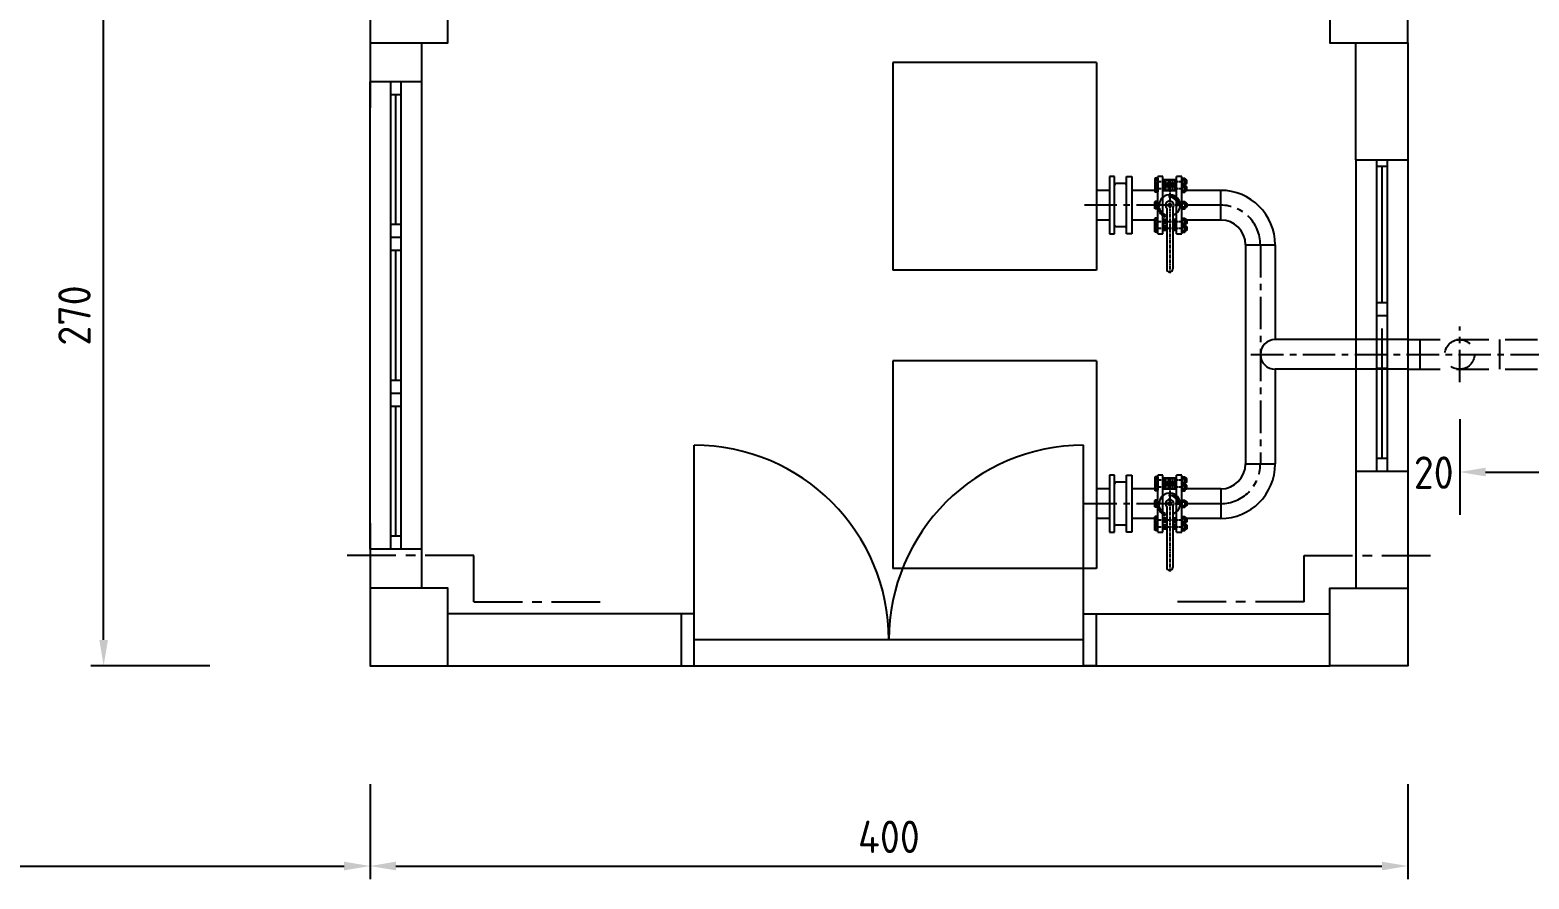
# Model space of a CAD drawing. Header units: inches. Extents: x 113285 to 117969, y -9404 to -6149.
# Drawn here: x 113927 to 114504, y -7449 to -7121 of the extents above; entities that cross this region are included whole.
import ezdxf

# ---------------------------------------------------------------- set-up
doc = ezdxf.new("R2010")
doc.units = ezdxf.units.IN
doc.header["$MEASUREMENT"] = 0
doc.linetypes.add('CENTER', pattern=[2, 1.25, -0.25, 0.25, -0.25])
doc.linetypes.add('HIDDEN', pattern=[0.375, 0.25, -0.125])
for name, color, linetype in [('1', 1, 'Continuous'), ('2', 2, 'Continuous'), ('3', 3, 'Continuous'), ('4', 4, 'Continuous'), ('5', 5, 'Continuous'), ('OLCU', 2, 'Continuous'), ('YAZI', 7, 'Continuous')]:
    doc.layers.add(name, color=color, linetype=linetype)
doc.styles.add('PASSDIN', font='isocp.shx')
doc.dimstyles.get("Standard").update_dxf_attribs({"dimscale": 5, "dimtxt": 2.5, "dimasz": 2, "dimexe": 1, "dimexo": 1, "dimgap": 1, "dimtad": 1, "dimdec": 8, "dimzin": 12, "dimdsep": 46, "dimtxsty": 'PASSDIN', "dimcen": 2, "dimadec": 1, "dimazin": 3, "dimtfac": 1, "dimtdec": 8, "dimtix": 1, "dimtofl": 0, "dimtmove": 0, "dimatfit": 3, "dimfxl": 0, "dimtolj": 1, "dimtzin": 0, "dimarcsym": 0})

# ---------------------------------------------------------------- blocks, each defined once
blk = doc.blocks.new('*D87')
at = {"layer": 'Defpoints', "color": 0}
for p in [(113407.7, -7407), (114057.7, -7407), (114057.7, -7443.51)]:
    blk.add_point(p, dxfattribs=at)
at = {"layer": 'OLCU', "color": 0, "lineweight": -2}
for p, q in [((113407.7, -7412), (113407.7, -7448.51)), ((114057.7, -7412), (114057.7, -7448.51)), ((113417.7, -7443.51), (114047.7, -7443.51))]:
    blk.add_line(p, q, dxfattribs=at)
at = {"layer": 'OLCU', "color": 0}
for points in [[(113417.7, -7441.84), (113417.7, -7445.18), (113407.7, -7443.51)], [(114047.7, -7441.84), (114047.7, -7445.18), (114057.7, -7443.51)]]:
    blk.add_solid(points, dxfattribs=at)
at = {"layer": 'OLCU', "color": 0, "insert": (113732.7, -7432.26), "char_height": 12.5, "attachment_point": 5, "style": 'PASSDIN'}
blk.add_mtext('\\A1;650', dxfattribs=at)
blk = doc.blocks.new('*D68')
at = {"layer": 'Defpoints', "color": 0}
for p in [(113955.03, -7096.41), (114000.94, -7096.41), (114000.94, -7366.41)]:
    blk.add_point(p, dxfattribs=at)
at = {"layer": 'OLCU', "color": 0, "lineweight": -2}
for p, q in [((113995.94, -7096.41), (113950.03, -7096.41)), ((113955.03, -7356.41), (113955.03, -7106.41)), ((113995.94, -7366.41), (113950.03, -7366.41))]:
    blk.add_line(p, q, dxfattribs=at)
at = {"layer": 'OLCU', "color": 0}
for points in [[(113953.36, -7106.41), (113956.69, -7106.41), (113955.03, -7096.41)], [(113953.36, -7356.41), (113956.69, -7356.41), (113955.03, -7366.41)]]:
    blk.add_solid(points, dxfattribs=at)
at = {"layer": 'OLCU', "color": 0, "insert": (113943.78, -7231.41), "char_height": 12.5, "attachment_point": 5, "rotation": 90, "style": 'PASSDIN'}
blk.add_mtext('\\A1;270', dxfattribs=at)
blk = doc.blocks.new('*D67')
at = {"layer": 'Defpoints', "color": 0}
for p in [(114057.7, -7407), (114457.7, -7407), (114457.7, -7443.51)]:
    blk.add_point(p, dxfattribs=at)
at = {"layer": 'OLCU', "color": 0, "lineweight": -2}
for p, q in [((114057.7, -7412), (114057.7, -7448.51)), ((114457.7, -7412), (114457.7, -7448.51)), ((114067.7, -7443.51), (114447.7, -7443.51))]:
    blk.add_line(p, q, dxfattribs=at)
at = {"layer": 'OLCU', "color": 0}
for points in [[(114067.7, -7441.84), (114067.7, -7445.18), (114057.7, -7443.51)], [(114447.7, -7441.84), (114447.7, -7445.18), (114457.7, -7443.51)]]:
    blk.add_solid(points, dxfattribs=at)
at = {"layer": 'OLCU', "color": 0, "insert": (114257.7, -7432.26), "char_height": 12.5, "attachment_point": 5, "style": 'PASSDIN'}
blk.add_mtext('\\A1;400', dxfattribs=at)
blk = doc.blocks.new('*D129')
at = {"layer": 'Defpoints', "color": 0}
for p in [(114477.7, -7266.3), (115327.7, -7276.24), (115327.7, -7291.71)]:
    blk.add_point(p, dxfattribs=at)
at = {"layer": 'OLCU', "color": 0, "lineweight": -2}
for p, q in [((114477.7, -7271.3), (114477.7, -7296.71)), ((115327.7, -7281.24), (115327.7, -7296.71)), ((114487.7, -7291.71), (115317.7, -7291.71))]:
    blk.add_line(p, q, dxfattribs=at)
at = {"layer": 'OLCU', "color": 0}
for points in [[(114487.7, -7290.04), (114487.7, -7293.38), (114477.7, -7291.71)], [(115317.7, -7290.04), (115317.7, -7293.38), (115327.7, -7291.71)]]:
    blk.add_solid(points, dxfattribs=at)
at = {"layer": 'OLCU', "color": 0, "insert": (114902.7, -7280.46), "char_height": 12.5, "attachment_point": 5, "style": 'PASSDIN'}
blk.add_mtext('\\A1;850', dxfattribs=at)
blk = doc.blocks.new('*D130')
at = {"layer": 'Defpoints', "color": 0}
for p in [(114477.7, -7266.3), (114457.7, -7280.38), (114457.7, -7303.19)]:
    blk.add_point(p, dxfattribs=at)
at = {"layer": 'OLCU', "color": 0, "lineweight": -2}
for p, q in [((114477.7, -7271.3), (114477.7, -7308.19)), ((114457.7, -7285.38), (114457.7, -7308.19))]:
    blk.add_line(p, q, dxfattribs=at)
at = {"layer": 'OLCU', "color": 0, "insert": (114467.7, -7291.94), "char_height": 12.5, "attachment_point": 5, "style": 'PASSDIN'}
blk.add_mtext('\\A1;20', dxfattribs=at)

msp = doc.modelspace()

# ---------------------------------------------------------------- linework, layer by layer
at = {"layer": '1', "color": 0}
for p, q in [((114259.19903403, -7133.90674207), (114259.19903403, -7213.90674207)), ((114337.69903403, -7133.90674207), (114259.19903403, -7133.90674207)), ((114337.69903403, -7133.90674207), (114337.69903403, -7213.90674207)), ((114368.57903403, -7179.23674207), (114363.29903403, -7179.23674207)), ((114368.57903403, -7180.57674207), (114363.29903403, -7180.57674207)), ((114368.57903403, -7181.87278104), (114363.29903403, -7181.87278104)), ((114367.25903403, -7180.89874207), (114364.61903403, -7180.89874207)), ((114372.50870614, -7179.23674207), (114371.87903403, -7179.23674207)), ((114372.50870614, -7180.57674207), (114371.87903403, -7180.57674207)), ((114372.50870614, -7181.87278104), (114371.87903403, -7181.87278104)), ((114368.57903403, -7183.21278104), (114363.29903403, -7183.21278104)), ((114372.50870614, -7183.21278104), (114371.87903403, -7183.21278104)), ((114372.50870614, -7188.23674207), (114371.87903403, -7188.23674207)), ((114372.50870614, -7189.57674207), (114371.87903403, -7189.57674207)), ((114364.79503403, -7194.6007031), (114363.29903403, -7194.6007031)), ((114364.79503403, -7195.9407031), (114363.29903403, -7195.9407031)), ((114364.79503403, -7197.23674207), (114363.29903403, -7197.23674207)), ((114364.79503403, -7198.57674207), (114363.29903403, -7198.57674207)), ((114364.79503403, -7196.91474207), (114364.61903403, -7196.91474207)), ((114368.57903403, -7194.6007031), (114367.08303403, -7194.6007031)), ((114368.57903403, -7195.9407031), (114367.08303403, -7195.9407031)), ((114367.25903403, -7196.91474207), (114367.08303403, -7196.91474207)), ((114368.57903403, -7197.23674207), (114367.08303403, -7197.23674207)), ((114368.57903403, -7198.57674207), (114367.08303403, -7198.57674207)), ((114372.50870614, -7194.6007031), (114371.87903403, -7194.6007031)), ((114372.50870614, -7195.9407031), (114371.87903403, -7195.9407031)), ((114372.50870614, -7197.23674207), (114371.87903403, -7197.23674207)), ((114372.50870614, -7198.57674207), (114371.87903403, -7198.57674207)), ((114337.69903403, -7213.90674207), (114259.19903403, -7213.90674207)), ((114337.69903403, -7248.90674207), (114259.19903403, -7248.90674207)), ((114259.19903403, -7248.90674207), (114259.19903403, -7328.90674207)), ((114337.69903403, -7248.90674207), (114337.69903403, -7328.90674207)), ((114368.57903403, -7294.23674207), (114363.29903403, -7294.23674207)), ((114368.57903403, -7295.57674207), (114363.29903403, -7295.57674207)), ((114368.57903403, -7296.87278104), (114363.29903403, -7296.87278104)), ((114367.25903403, -7295.89874207), (114364.61903403, -7295.89874207)), ((114372.50870614, -7294.23674207), (114371.87903403, -7294.23674207)), ((114372.50870614, -7295.57674207), (114371.87903403, -7295.57674207)), ((114372.50870614, -7296.87278104), (114371.87903403, -7296.87278104)), ((114368.57903403, -7298.21278104), (114363.29903403, -7298.21278104)), ((114372.50870614, -7298.21278104), (114371.87903403, -7298.21278104)), ((114372.50870614, -7303.23674207), (114371.87903403, -7303.23674207)), ((114372.50870614, -7304.57674207), (114371.87903403, -7304.57674207)), ((114364.79503403, -7309.6007031), (114363.29903403, -7309.6007031)), ((114364.79503403, -7310.9407031), (114363.29903403, -7310.9407031)), ((114364.79503403, -7312.23674207), (114363.29903403, -7312.23674207)), ((114364.79503403, -7313.57674207), (114363.29903403, -7313.57674207)), ((114364.79503403, -7311.91474207), (114364.61903403, -7311.91474207)), ((114368.57903403, -7309.6007031), (114367.08303403, -7309.6007031)), ((114368.57903403, -7310.9407031), (114367.08303403, -7310.9407031)), ((114367.25903403, -7311.91474207), (114367.08303403, -7311.91474207)), ((114368.57903403, -7312.23674207), (114367.08303403, -7312.23674207)), ((114368.57903403, -7313.57674207), (114367.08303403, -7313.57674207)), ((114372.50870614, -7309.6007031), (114371.87903403, -7309.6007031)), ((114372.50870614, -7310.9407031), (114371.87903403, -7310.9407031)), ((114372.50870614, -7312.23674207), (114371.87903403, -7312.23674207)), ((114372.50870614, -7313.57674207), (114371.87903403, -7313.57674207)), ((114337.69903403, -7328.90674207), (114259.19903403, -7328.90674207))]:
    msp.add_line(p, q, dxfattribs=at)
at = {"layer": '1', "color": 0, "linetype": 'CENTER'}
for p, q in [((114372.60186803, -7179.90674207), (114359.92986803, -7179.90674207)), ((114365.93903403, -7180.12478166), (114365.93903403, -7215.09124607)), ((114372.60186803, -7182.54278104), (114359.92986803, -7182.54278104)), ((114372.60186803, -7195.2707031), (114359.92986803, -7195.2707031)), ((114372.60186803, -7197.90674207), (114359.92986803, -7197.90674207)), ((114372.60186803, -7294.90674207), (114359.92986803, -7294.90674207)), ((114365.93903403, -7295.12478166), (114365.93903403, -7330.09124607)), ((114372.60186803, -7297.54278104), (114359.92986803, -7297.54278104)), ((114372.60186803, -7310.2707031), (114359.92986803, -7310.2707031)), ((114372.60186803, -7312.90674207), (114359.92986803, -7312.90674207))]:
    msp.add_line(p, q, dxfattribs=at)
at = {"layer": '1', "color": 0, "linetype": 'CENTER', "ltscale": 10}
for p, q in [((114385.57903403, -7188.90674207), (114330.74819343, -7188.90674207)), ((114400.87903403, -7204.20674207), (114400.87903403, -7288.60674207)), ((114477.69903403, -7257.12174207), (114477.69903403, -7235.69174207)), ((114397.25415197, -7246.40674207), (115338.41403403, -7246.40674207)), ((114385.57903403, -7303.90674207), (114330.74819343, -7303.90674207))]:
    msp.add_line(p, q, dxfattribs=at)
for centre, start, end in [((114385.57903403, -7204.20674207), 0, 90), ((114385.57903403, -7288.60674207), 270, 0)]:
    msp.add_arc(centre, 15.3, start, end, dxfattribs=at)
at = {"layer": '2', "color": 0, "linetype": 'Continuous'}
for p, q in [((114077.69903403, -7141.40674207), (114057.69903403, -7141.40674207)), ((114057.69903403, -7321.40674207), (114057.69903403, -7141.40674207)), ((114065.69903403, -7321.40674207), (114065.69903403, -7141.40674207)), ((114069.69903403, -7321.40674207), (114069.69903403, -7141.40674207)), ((114077.69903403, -7321.40674207), (114077.69903403, -7141.40674207)), ((114069.69903403, -7146.40674207), (114065.69903403, -7146.40674207)), ((114067.69903403, -7196.40674207), (114067.69903403, -7146.40674207)), ((114437.69903403, -7171.40674207), (114457.69903403, -7171.40674207)), ((114437.69903403, -7171.40674207), (114437.69903403, -7291.40674207)), ((114445.69903403, -7171.40674207), (114445.69903403, -7291.40674207)), ((114445.69903403, -7173.90674207), (114449.69903403, -7173.90674207)), ((114447.69903403, -7173.90674207), (114447.69903403, -7226.40674207)), ((114449.69903403, -7171.40674207), (114449.69903403, -7291.40674207)), ((114457.69903403, -7171.40674207), (114457.69903403, -7291.40674207)), ((114069.69903403, -7196.40674207), (114065.69903403, -7196.40674207)), ((114069.69903403, -7201.40674207), (114065.69903403, -7201.40674207)), ((114069.69903403, -7206.40674207), (114065.69903403, -7206.40674207)), ((114067.69903403, -7256.40674207), (114067.69903403, -7206.40674207)), ((114445.69903403, -7226.40674207), (114449.69903403, -7226.40674207)), ((114445.69903403, -7231.40674207), (114449.69903403, -7231.40674207)), ((114447.69903403, -7236.40674207), (114447.69903403, -7286.40674207)), ((114069.69903403, -7256.40674207), (114065.69903403, -7256.40674207)), ((114445.69903403, -7251.70674207), (114449.69903403, -7251.70674207)), ((114069.69903403, -7261.40674207), (114065.69903403, -7261.40674207)), ((114069.69903403, -7266.40674207), (114065.69903403, -7266.40674207)), ((114067.69903403, -7316.40983075), (114067.69903403, -7266.40674207)), ((114437.69903403, -7291.40674207), (114457.69903403, -7291.40674207)), ((114445.69903403, -7286.40674207), (114449.69903403, -7286.40674207)), ((114445.69903403, -7291.40674207), (114449.69903403, -7291.40674207)), ((114069.69903403, -7316.40983075), (114065.69903403, -7316.40983075)), ((114077.69903403, -7321.40674207), (114057.69903403, -7321.40674207))]:
    msp.add_line(p, q, dxfattribs=at)
at = {"layer": '2', "color": 0}
for p, q in [((114344.69903403, -7177.90674207), (114342.69903403, -7177.90674207)), ((114342.69903403, -7177.90674207), (114342.69903403, -7199.90674207)), ((114344.69903403, -7199.90674207), (114344.69903403, -7177.90674207)), ((114348.69903403, -7180.60674207), (114345.29903403, -7180.60674207)), ((114349.29903403, -7199.90674207), (114349.29903403, -7177.90674207)), ((114349.29903403, -7177.90674207), (114351.29903403, -7177.90674207)), ((114351.29903403, -7177.90674207), (114351.29903403, -7199.90674207)), ((114360.32815479, -7178.52110143), (114360.24903403, -7178.6581426)), ((114360.24903403, -7178.6581426), (114360.24903403, -7181.15534155)), ((114360.2891137, -7181.22476156), (114360.24903403, -7181.15534155)), ((114360.32815479, -7181.1571404), (114360.24903403, -7181.29418157)), ((114360.24903403, -7181.29418157), (114360.24903403, -7183.79138051)), ((114361.29903403, -7178.52110143), (114360.32815479, -7178.52110143)), ((114361.29903403, -7181.1571404), (114360.32815479, -7181.1571404)), ((114361.29903403, -7179.21488272), (114360.36762186, -7179.21488272)), ((114361.29903403, -7180.59860143), (114360.36762186, -7180.59860143)), ((114361.29903403, -7181.85092169), (114360.36762186, -7181.85092169)), ((114361.29903403, -7199.90674207), (114361.29903403, -7177.90674207)), ((114363.29903403, -7177.90674207), (114361.29903403, -7177.90674207)), ((114361.29903403, -7178.52110143), (114361.29903403, -7181.29238272)), ((114361.29903403, -7180.98743477), (114361.29903403, -7183.75871606)), ((114363.29903403, -7199.90674207), (114363.29903403, -7177.90674207)), ((114368.57903403, -7179.10674207), (114363.29903403, -7179.10674207)), ((114368.57903403, -7180.70674207), (114363.29903403, -7180.70674207)), ((114368.57903403, -7181.74278104), (114363.29903403, -7181.74278104)), ((114363.51903403, -7180.89874207), (114364.61903403, -7180.89874207)), ((114363.56303403, -7180.89874207), (114368.31503403, -7180.89874207)), ((114364.61903403, -7180.89874207), (114364.61903403, -7180.70674207)), ((114367.25903403, -7180.89874207), (114367.25903403, -7180.70674207)), ((114368.35903403, -7180.89874207), (114367.25903403, -7180.89874207)), ((114370.57903403, -7177.90674207), (114368.57903403, -7177.90674207)), ((114368.57903403, -7199.90674207), (114368.57903403, -7177.90674207)), ((114370.57903403, -7199.90674207), (114370.57903403, -7177.90674207)), ((114370.65815479, -7178.52110143), (114370.57903403, -7178.6581426)), ((114370.57903403, -7181.15534155), (114370.57903403, -7178.6581426)), ((114370.57903403, -7183.62167489), (114370.57903403, -7181.12447595)), ((114370.6191137, -7181.22476156), (114370.57903403, -7181.15534155)), ((114370.65815479, -7181.1571404), (114370.57903403, -7181.29418157)), ((114370.65815479, -7178.52110143), (114371.79991327, -7178.52110143)), ((114370.65815479, -7181.1571404), (114371.79991327, -7181.1571404)), ((114370.69762186, -7179.21488272), (114371.7604462, -7179.21488272)), ((114370.69762186, -7180.59860143), (114371.7604462, -7180.59860143)), ((114370.69762186, -7181.85092169), (114371.7604462, -7181.85092169)), ((114371.79991327, -7178.52110143), (114371.87903403, -7178.6581426)), ((114371.79991327, -7181.1571404), (114371.87903403, -7181.29418157)), ((114371.83895437, -7181.22476156), (114371.87903403, -7181.15534155)), ((114371.87903403, -7181.15534155), (114371.87903403, -7178.6581426)), ((114372.37870614, -7179.10674207), (114371.87903403, -7179.10674207)), ((114372.37870614, -7180.70674207), (114371.87903403, -7180.70674207)), ((114371.87903403, -7183.79138051), (114371.87903403, -7181.29418157)), ((114372.37870614, -7181.74278104), (114371.87903403, -7181.74278104)), ((114372.37870614, -7180.70674207), (114372.37870614, -7179.10674207)), ((114372.50870614, -7179.23674207), (114372.37870614, -7179.10674207)), ((114372.37870614, -7180.70674207), (114372.50870614, -7180.57674207)), ((114372.37870614, -7183.34278104), (114372.37870614, -7181.74278104)), ((114372.50870614, -7181.87278104), (114372.37870614, -7181.74278104)), ((114372.50870614, -7180.57674207), (114372.50870614, -7179.23674207)), ((114372.50870614, -7183.21278104), (114372.50870614, -7181.87278104)), ((114342.69903403, -7183.19174207), (114337.69903403, -7183.19174207)), ((114360.24903403, -7183.19174207), (114351.29903403, -7183.19174207)), ((114360.32815479, -7183.92842169), (114360.24903403, -7183.79138051)), ((114360.32815479, -7187.52110143), (114360.24903403, -7187.6581426)), ((114360.24903403, -7190.15534155), (114360.24903403, -7187.6581426)), ((114361.29903403, -7183.92842169), (114360.32815479, -7183.92842169)), ((114361.29903403, -7187.52110143), (114360.32815479, -7187.52110143)), ((114361.29903403, -7183.2346404), (114360.36762186, -7183.2346404)), ((114368.57903403, -7183.34278104), (114363.29903403, -7183.34278104)), ((114365.75117511, -7187.33392135), (114365.83699183, -7186.9692033)), ((114366.12689296, -7187.33392135), (114366.04107623, -7186.9692033)), ((114370.65815479, -7183.92842169), (114370.57903403, -7183.79138051)), ((114370.65815479, -7187.52110143), (114370.57903403, -7187.6581426)), ((114370.65815479, -7183.92842169), (114371.79991327, -7183.92842169)), ((114370.65815479, -7187.52110143), (114371.79991327, -7187.52110143)), ((114370.69762186, -7183.2346404), (114371.7604462, -7183.2346404)), ((114371.79991327, -7183.92842169), (114371.87903403, -7183.79138051)), ((114371.79991327, -7187.52110143), (114371.87903403, -7187.6581426)), ((114372.37870614, -7183.34278104), (114371.87903403, -7183.34278104)), ((114371.87903403, -7187.6581426), (114371.87903403, -7190.15534155)), ((114372.37870614, -7183.34278104), (114372.50870614, -7183.21278104)), ((114385.57903403, -7183.19174207), (114372.50870614, -7183.19174207)), ((114360.32815479, -7190.29238272), (114360.24903403, -7190.15534155)), ((114361.29903403, -7190.29238272), (114360.32815479, -7190.29238272)), ((114361.29903403, -7188.21488272), (114360.36762186, -7188.21488272)), ((114361.29903403, -7189.59860143), (114360.36762186, -7189.59860143)), ((114361.17118372, -7189.22612368), (114361.77357101, -7189.28820229)), ((114361.27118404, -7189.92927703), (114361.83237984, -7189.70171717)), ((114361.36179277, -7190.27906262), (114361.96289075, -7190.20554101)), ((114361.61575222, -7190.94233428), (114362.11224083, -7190.59560201)), ((114361.78192381, -7191.26318768), (114362.35159092, -7191.05775253)), ((114361.9297757, -7189.43849426), (114361.94049044, -7189.51383509)), ((114362.14862217, -7190.31730603), (114362.17583318, -7190.38837365)), ((114362.1771078, -7191.85331844), (114362.58399322, -7191.40480036)), ((114362.41050972, -7192.12915072), (114362.92018046, -7191.8021034)), ((114362.55753571, -7191.12538624), (114362.59987852, -7191.18861702)), ((114362.92710207, -7192.61654896), (114363.22398136, -7192.08873564)), ((114363.13601171, -7191.82221436), (114363.19136307, -7191.87443766)), ((114363.21603058, -7192.83352873), (114363.64014793, -7192.40126876)), ((114363.29903403, -7192.74893169), (114363.29903403, -7192.77874207)), ((114363.82812718, -7193.19375427), (114364.00011358, -7192.61311248)), ((114363.85504295, -7192.37284853), (114363.92062731, -7192.41144564)), ((114364.15809419, -7193.34100126), (114364.47343042, -7192.82839132)), ((114364.79503403, -7190.00233324), (114364.79503403, -7213.47249445)), ((114365.41103403, -7189.43474207), (114365.41103403, -7188.37874207)), ((114365.41103403, -7188.37874207), (114366.46703403, -7188.37874207)), ((114366.46703403, -7189.43474207), (114365.41103403, -7189.43474207)), ((114366.46703403, -7188.37874207), (114366.46703403, -7189.43474207)), ((114367.08303403, -7190.00233324), (114367.08303403, -7213.47249445)), ((114368.93993768, -7188.90674207), (114369.4412063, -7188.90674207)), ((114370.65815479, -7190.29238272), (114370.57903403, -7190.15534155)), ((114370.65815479, -7190.29238272), (114371.79991327, -7190.29238272)), ((114370.69762186, -7188.21488272), (114371.7604462, -7188.21488272)), ((114370.69762186, -7189.59860143), (114371.7604462, -7189.59860143)), ((114371.79991327, -7190.29238272), (114371.87903403, -7190.15534155)), ((114372.37870614, -7188.10674207), (114371.87903403, -7188.10674207)), ((114372.37870614, -7189.70674207), (114371.87903403, -7189.70674207)), ((114372.37870614, -7188.10674207), (114372.37870614, -7189.70674207)), ((114372.37870614, -7188.10674207), (114372.50870614, -7188.23674207)), ((114372.50870614, -7189.57674207), (114372.37870614, -7189.70674207)), ((114372.50870614, -7188.23674207), (114372.50870614, -7189.57674207)), ((114342.69903403, -7194.62174207), (114337.69903403, -7194.62174207)), ((114348.69903403, -7197.20674207), (114345.29903403, -7197.20674207)), ((114360.24903403, -7194.62174207), (114351.29903403, -7194.62174207)), ((114360.32815479, -7193.88506246), (114360.24903403, -7194.02210363)), ((114360.24903403, -7196.51930258), (114360.24903403, -7194.02210363)), ((114360.32815479, -7196.65634375), (114360.24903403, -7196.51930258)), ((114360.2891137, -7196.58872259), (114360.24903403, -7196.6581426)), ((114360.24903403, -7199.15534155), (114360.24903403, -7196.6581426)), ((114360.32815479, -7199.29238272), (114360.24903403, -7199.15534155)), ((114361.29903403, -7193.88506246), (114360.32815479, -7193.88506246)), ((114361.29903403, -7196.65634375), (114360.32815479, -7196.65634375)), ((114361.29903403, -7194.57884375), (114360.36762186, -7194.57884375)), ((114361.29903403, -7195.96256246), (114360.36762186, -7195.96256246)), ((114361.29903403, -7197.21488272), (114360.36762186, -7197.21488272)), ((114361.29903403, -7198.59860143), (114360.36762186, -7198.59860143)), ((114361.29903403, -7196.82604938), (114361.29903403, -7194.05476809)), ((114361.29903403, -7199.29238272), (114361.29903403, -7196.52110143)), ((114364.79503403, -7194.4707031), (114363.29903403, -7194.4707031)), ((114364.79503403, -7196.0707031), (114363.29903403, -7196.0707031)), ((114364.79503403, -7197.10674207), (114363.29903403, -7197.10674207)), ((114364.79503403, -7198.70674207), (114363.29903403, -7198.70674207)), ((114363.51903403, -7196.91474207), (114364.61903403, -7196.91474207)), ((114363.56303403, -7196.91474207), (114364.79503403, -7196.91474207)), ((114364.61903403, -7197.10674207), (114364.61903403, -7196.91474207)), ((114368.57903403, -7194.4707031), (114367.08303403, -7194.4707031)), ((114368.57903403, -7196.0707031), (114367.08303403, -7196.0707031)), ((114367.08303403, -7196.91474207), (114368.31503403, -7196.91474207)), ((114368.57903403, -7197.10674207), (114367.08303403, -7197.10674207)), ((114368.57903403, -7198.70674207), (114367.08303403, -7198.70674207)), ((114368.35903403, -7196.91474207), (114367.25903403, -7196.91474207)), ((114367.25903403, -7197.10674207), (114367.25903403, -7196.91474207)), ((114370.65815479, -7193.88506246), (114370.57903403, -7194.02210363)), ((114370.57903403, -7194.19180926), (114370.57903403, -7196.6890082)), ((114370.65815479, -7196.65634375), (114370.57903403, -7196.51930258)), ((114370.6191137, -7196.58872259), (114370.57903403, -7196.6581426)), ((114370.57903403, -7196.6581426), (114370.57903403, -7199.15534155)), ((114370.65815479, -7199.29238272), (114370.57903403, -7199.15534155)), ((114370.65815479, -7193.88506246), (114371.79991327, -7193.88506246)), ((114370.65815479, -7196.65634375), (114371.79991327, -7196.65634375)), ((114370.69762186, -7194.57884375), (114371.7604462, -7194.57884375)), ((114370.69762186, -7195.96256246), (114371.7604462, -7195.96256246)), ((114370.69762186, -7197.21488272), (114371.7604462, -7197.21488272)), ((114370.69762186, -7198.59860143), (114371.7604462, -7198.59860143)), ((114371.79991327, -7193.88506246), (114371.87903403, -7194.02210363)), ((114371.79991327, -7196.65634375), (114371.87903403, -7196.51930258)), ((114371.79991327, -7199.29238272), (114371.87903403, -7199.15534155)), ((114371.83895437, -7196.58872259), (114371.87903403, -7196.6581426)), ((114371.87903403, -7194.02210363), (114371.87903403, -7196.51930258)), ((114372.37870614, -7194.4707031), (114371.87903403, -7194.4707031)), ((114372.37870614, -7196.0707031), (114371.87903403, -7196.0707031)), ((114371.87903403, -7196.6581426), (114371.87903403, -7199.15534155)), ((114372.37870614, -7197.10674207), (114371.87903403, -7197.10674207)), ((114372.37870614, -7198.70674207), (114371.87903403, -7198.70674207)), ((114372.37870614, -7194.4707031), (114372.37870614, -7196.0707031)), ((114372.37870614, -7194.4707031), (114372.50870614, -7194.6007031)), ((114372.50870614, -7195.9407031), (114372.37870614, -7196.0707031)), ((114372.37870614, -7197.10674207), (114372.37870614, -7198.70674207)), ((114372.37870614, -7197.10674207), (114372.50870614, -7197.23674207)), ((114372.50870614, -7198.57674207), (114372.37870614, -7198.70674207)), ((114372.50870614, -7194.6007031), (114372.50870614, -7195.9407031)), ((114385.57903403, -7194.62174207), (114372.50870614, -7194.62174207)), ((114372.50870614, -7197.23674207), (114372.50870614, -7198.57674207)), ((114342.69903403, -7199.90674207), (114344.69903403, -7199.90674207)), ((114351.29903403, -7199.90674207), (114349.29903403, -7199.90674207)), ((114361.29903403, -7199.29238272), (114360.32815479, -7199.29238272)), ((114361.29903403, -7199.90674207), (114363.29903403, -7199.90674207)), ((114368.57903403, -7199.90674207), (114370.57903403, -7199.90674207)), ((114370.65815479, -7199.29238272), (114371.79991327, -7199.29238272)), ((114395.16403403, -7204.20674207), (114395.16403403, -7288.60674207)), ((114406.59403403, -7204.20674207), (114406.59403403, -7240.69174207)), ((114457.69903403, -7240.69174207), (114406.59403403, -7240.69174207)), ((114457.69903403, -7252.12174207), (114406.59403403, -7252.12174207)), ((114406.59403403, -7252.12174207), (114406.59403403, -7288.60674207)), ((114182.69903403, -7366.40674207), (114182.69903403, -7281.40674207)), ((114332.69903403, -7366.40674207), (114332.69903403, -7281.40674207)), ((114342.69903403, -7292.90674207), (114342.69903403, -7314.90674207)), ((114344.69903403, -7292.90674207), (114342.69903403, -7292.90674207)), ((114344.69903403, -7314.90674207), (114344.69903403, -7292.90674207)), ((114348.69903403, -7295.60674207), (114345.29903403, -7295.60674207)), ((114349.29903403, -7292.90674207), (114351.29903403, -7292.90674207)), ((114349.29903403, -7314.90674207), (114349.29903403, -7292.90674207)), ((114351.29903403, -7292.90674207), (114351.29903403, -7314.90674207)), ((114360.32815479, -7293.52110143), (114360.24903403, -7293.6581426)), ((114360.24903403, -7293.6581426), (114360.24903403, -7296.15534155)), ((114360.2891137, -7296.22476156), (114360.24903403, -7296.15534155)), ((114360.32815479, -7296.1571404), (114360.24903403, -7296.29418157)), ((114360.24903403, -7296.29418157), (114360.24903403, -7298.79138051)), ((114361.29903403, -7293.52110143), (114360.32815479, -7293.52110143)), ((114361.29903403, -7296.1571404), (114360.32815479, -7296.1571404)), ((114361.29903403, -7294.21488272), (114360.36762186, -7294.21488272)), ((114361.29903403, -7295.59860143), (114360.36762186, -7295.59860143)), ((114361.29903403, -7296.85092169), (114360.36762186, -7296.85092169)), ((114363.29903403, -7292.90674207), (114361.29903403, -7292.90674207)), ((114361.29903403, -7314.90674207), (114361.29903403, -7292.90674207)), ((114361.29903403, -7293.52110143), (114361.29903403, -7296.29238272)), ((114361.29903403, -7295.98743477), (114361.29903403, -7298.75871606)), ((114363.29903403, -7314.90674207), (114363.29903403, -7292.90674207)), ((114368.57903403, -7294.10674207), (114363.29903403, -7294.10674207)), ((114368.57903403, -7295.70674207), (114363.29903403, -7295.70674207)), ((114368.57903403, -7296.74278104), (114363.29903403, -7296.74278104)), ((114363.51903403, -7295.89874207), (114364.61903403, -7295.89874207)), ((114363.56303403, -7295.89874207), (114368.31503403, -7295.89874207)), ((114364.61903403, -7295.89874207), (114364.61903403, -7295.70674207)), ((114367.25903403, -7295.89874207), (114367.25903403, -7295.70674207)), ((114368.35903403, -7295.89874207), (114367.25903403, -7295.89874207)), ((114368.57903403, -7314.90674207), (114368.57903403, -7292.90674207)), ((114370.57903403, -7292.90674207), (114368.57903403, -7292.90674207)), ((114370.57903403, -7314.90674207), (114370.57903403, -7292.90674207)), ((114370.65815479, -7293.52110143), (114370.57903403, -7293.6581426)), ((114370.57903403, -7296.15534155), (114370.57903403, -7293.6581426)), ((114370.57903403, -7298.62167489), (114370.57903403, -7296.12447595)), ((114370.6191137, -7296.22476156), (114370.57903403, -7296.15534155)), ((114370.65815479, -7296.1571404), (114370.57903403, -7296.29418157)), ((114370.65815479, -7293.52110143), (114371.79991327, -7293.52110143)), ((114370.65815479, -7296.1571404), (114371.79991327, -7296.1571404)), ((114370.69762186, -7294.21488272), (114371.7604462, -7294.21488272)), ((114370.69762186, -7295.59860143), (114371.7604462, -7295.59860143)), ((114370.69762186, -7296.85092169), (114371.7604462, -7296.85092169)), ((114371.79991327, -7293.52110143), (114371.87903403, -7293.6581426)), ((114371.79991327, -7296.1571404), (114371.87903403, -7296.29418157)), ((114371.83895437, -7296.22476156), (114371.87903403, -7296.15534155)), ((114371.87903403, -7296.15534155), (114371.87903403, -7293.6581426)), ((114372.37870614, -7294.10674207), (114371.87903403, -7294.10674207)), ((114372.37870614, -7295.70674207), (114371.87903403, -7295.70674207)), ((114371.87903403, -7298.79138051), (114371.87903403, -7296.29418157)), ((114372.37870614, -7296.74278104), (114371.87903403, -7296.74278104)), ((114372.50870614, -7294.23674207), (114372.37870614, -7294.10674207)), ((114372.37870614, -7295.70674207), (114372.37870614, -7294.10674207)), ((114372.37870614, -7295.70674207), (114372.50870614, -7295.57674207)), ((114372.50870614, -7296.87278104), (114372.37870614, -7296.74278104)), ((114372.37870614, -7298.34278104), (114372.37870614, -7296.74278104)), ((114372.50870614, -7295.57674207), (114372.50870614, -7294.23674207)), ((114372.50870614, -7298.21278104), (114372.50870614, -7296.87278104)), ((114342.69903403, -7298.19174207), (114337.69903403, -7298.19174207)), ((114360.24903403, -7298.19174207), (114351.29903403, -7298.19174207)), ((114360.32815479, -7298.92842169), (114360.24903403, -7298.79138051)), ((114360.32815479, -7302.52110143), (114360.24903403, -7302.6581426)), ((114360.24903403, -7305.15534155), (114360.24903403, -7302.6581426)), ((114361.29903403, -7298.92842169), (114360.32815479, -7298.92842169)), ((114361.29903403, -7302.52110143), (114360.32815479, -7302.52110143)), ((114361.29903403, -7298.2346404), (114360.36762186, -7298.2346404)), ((114361.29903403, -7303.21488272), (114360.36762186, -7303.21488272)), ((114368.57903403, -7298.34278104), (114363.29903403, -7298.34278104)), ((114365.75117511, -7302.33392135), (114365.83699183, -7301.9692033)), ((114366.12689296, -7302.33392135), (114366.04107623, -7301.9692033)), ((114370.65815479, -7298.92842169), (114370.57903403, -7298.79138051)), ((114370.65815479, -7302.52110143), (114370.57903403, -7302.6581426)), ((114370.65815479, -7298.92842169), (114371.79991327, -7298.92842169)), ((114370.65815479, -7302.52110143), (114371.79991327, -7302.52110143)), ((114370.69762186, -7298.2346404), (114371.7604462, -7298.2346404)), ((114370.69762186, -7303.21488272), (114371.7604462, -7303.21488272)), ((114371.79991327, -7298.92842169), (114371.87903403, -7298.79138051)), ((114371.79991327, -7302.52110143), (114371.87903403, -7302.6581426)), ((114372.37870614, -7298.34278104), (114371.87903403, -7298.34278104)), ((114371.87903403, -7302.6581426), (114371.87903403, -7305.15534155)), ((114372.37870614, -7303.10674207), (114371.87903403, -7303.10674207)), ((114372.37870614, -7298.34278104), (114372.50870614, -7298.21278104)), ((114372.37870614, -7303.10674207), (114372.50870614, -7303.23674207)), ((114372.37870614, -7303.10674207), (114372.37870614, -7304.70674207)), ((114385.57903403, -7298.19174207), (114372.50870614, -7298.19174207)), ((114372.50870614, -7303.23674207), (114372.50870614, -7304.57674207)), ((114360.32815479, -7305.29238272), (114360.24903403, -7305.15534155)), ((114360.32815479, -7308.88506246), (114360.24903403, -7309.02210363)), ((114360.24903403, -7311.51930258), (114360.24903403, -7309.02210363)), ((114361.29903403, -7305.29238272), (114360.32815479, -7305.29238272)), ((114361.29903403, -7308.88506246), (114360.32815479, -7308.88506246)), ((114361.29903403, -7304.59860143), (114360.36762186, -7304.59860143)), ((114361.17118372, -7304.22612368), (114361.77357101, -7304.28820229)), ((114361.27118404, -7304.92927703), (114361.83237984, -7304.70171717)), ((114361.29903403, -7311.82604938), (114361.29903403, -7309.05476809)), ((114361.36179277, -7305.27906262), (114361.96289075, -7305.20554101)), ((114361.61575222, -7305.94233428), (114362.11224083, -7305.59560201)), ((114361.78192381, -7306.26318768), (114362.35159092, -7306.05775253)), ((114361.9297757, -7304.43849426), (114361.94049044, -7304.51383509)), ((114362.14862217, -7305.31730603), (114362.17583318, -7305.38837365)), ((114362.1771078, -7306.85331844), (114362.58399322, -7306.40480036)), ((114362.41050972, -7307.12915072), (114362.92018046, -7306.8021034)), ((114362.55753571, -7306.12538624), (114362.59987852, -7306.18861702)), ((114362.92710207, -7307.61654896), (114363.22398136, -7307.08873564)), ((114363.13601171, -7306.82221436), (114363.19136307, -7306.87443766)), ((114363.21603058, -7307.83352873), (114363.64014793, -7307.40126876)), ((114363.29903403, -7307.74893169), (114363.29903403, -7307.77874207)), ((114363.82812718, -7308.19375427), (114364.00011358, -7307.61311248)), ((114363.85504295, -7307.37284853), (114363.92062731, -7307.41144564)), ((114364.15809419, -7308.34100126), (114364.47343042, -7307.82839132)), ((114364.79503403, -7305.00233324), (114364.79503403, -7328.47249445)), ((114365.41103403, -7303.37874207), (114366.46703403, -7303.37874207)), ((114365.41103403, -7304.43474207), (114365.41103403, -7303.37874207)), ((114366.46703403, -7304.43474207), (114365.41103403, -7304.43474207)), ((114366.46703403, -7303.37874207), (114366.46703403, -7304.43474207)), ((114367.08303403, -7305.00233324), (114367.08303403, -7328.47249445)), ((114368.93993768, -7303.90674207), (114369.4412063, -7303.90674207)), ((114370.65815479, -7305.29238272), (114370.57903403, -7305.15534155)), ((114370.65815479, -7308.88506246), (114370.57903403, -7309.02210363)), ((114370.65815479, -7305.29238272), (114371.79991327, -7305.29238272)), ((114370.65815479, -7308.88506246), (114371.79991327, -7308.88506246)), ((114370.69762186, -7304.59860143), (114371.7604462, -7304.59860143)), ((114371.79991327, -7305.29238272), (114371.87903403, -7305.15534155)), ((114371.79991327, -7308.88506246), (114371.87903403, -7309.02210363)), ((114372.37870614, -7304.70674207), (114371.87903403, -7304.70674207)), ((114371.87903403, -7309.02210363), (114371.87903403, -7311.51930258)), ((114372.50870614, -7304.57674207), (114372.37870614, -7304.70674207)), ((114342.69903403, -7309.62174207), (114337.69903403, -7309.62174207)), ((114348.69903403, -7312.20674207), (114345.29903403, -7312.20674207)), ((114360.24903403, -7309.62174207), (114351.29903403, -7309.62174207)), ((114360.32815479, -7311.65634375), (114360.24903403, -7311.51930258)), ((114360.2891137, -7311.58872259), (114360.24903403, -7311.6581426)), ((114360.24903403, -7314.15534155), (114360.24903403, -7311.6581426)), ((114360.32815479, -7314.29238272), (114360.24903403, -7314.15534155)), ((114361.29903403, -7311.65634375), (114360.32815479, -7311.65634375)), ((114361.29903403, -7314.29238272), (114360.32815479, -7314.29238272)), ((114361.29903403, -7309.57884375), (114360.36762186, -7309.57884375)), ((114361.29903403, -7310.96256246), (114360.36762186, -7310.96256246)), ((114361.29903403, -7312.21488272), (114360.36762186, -7312.21488272)), ((114361.29903403, -7313.59860143), (114360.36762186, -7313.59860143)), ((114361.29903403, -7314.29238272), (114361.29903403, -7311.52110143)), ((114364.79503403, -7309.4707031), (114363.29903403, -7309.4707031)), ((114364.79503403, -7311.0707031), (114363.29903403, -7311.0707031)), ((114364.79503403, -7312.10674207), (114363.29903403, -7312.10674207)), ((114364.79503403, -7313.70674207), (114363.29903403, -7313.70674207)), ((114363.51903403, -7311.91474207), (114364.61903403, -7311.91474207)), ((114363.56303403, -7311.91474207), (114364.79503403, -7311.91474207)), ((114364.61903403, -7312.10674207), (114364.61903403, -7311.91474207)), ((114368.57903403, -7309.4707031), (114367.08303403, -7309.4707031)), ((114368.57903403, -7311.0707031), (114367.08303403, -7311.0707031)), ((114367.08303403, -7311.91474207), (114368.31503403, -7311.91474207)), ((114368.57903403, -7312.10674207), (114367.08303403, -7312.10674207)), ((114368.57903403, -7313.70674207), (114367.08303403, -7313.70674207)), ((114367.25903403, -7312.10674207), (114367.25903403, -7311.91474207)), ((114368.35903403, -7311.91474207), (114367.25903403, -7311.91474207)), ((114370.57903403, -7309.19180926), (114370.57903403, -7311.6890082)), ((114370.65815479, -7311.65634375), (114370.57903403, -7311.51930258)), ((114370.6191137, -7311.58872259), (114370.57903403, -7311.6581426)), ((114370.57903403, -7311.6581426), (114370.57903403, -7314.15534155)), ((114370.65815479, -7314.29238272), (114370.57903403, -7314.15534155)), ((114370.65815479, -7311.65634375), (114371.79991327, -7311.65634375)), ((114370.65815479, -7314.29238272), (114371.79991327, -7314.29238272)), ((114370.69762186, -7309.57884375), (114371.7604462, -7309.57884375)), ((114370.69762186, -7310.96256246), (114371.7604462, -7310.96256246)), ((114370.69762186, -7312.21488272), (114371.7604462, -7312.21488272)), ((114370.69762186, -7313.59860143), (114371.7604462, -7313.59860143)), ((114371.79991327, -7311.65634375), (114371.87903403, -7311.51930258)), ((114371.79991327, -7314.29238272), (114371.87903403, -7314.15534155)), ((114371.83895437, -7311.58872259), (114371.87903403, -7311.6581426)), ((114372.37870614, -7309.4707031), (114371.87903403, -7309.4707031)), ((114372.37870614, -7311.0707031), (114371.87903403, -7311.0707031)), ((114371.87903403, -7311.6581426), (114371.87903403, -7314.15534155)), ((114372.37870614, -7312.10674207), (114371.87903403, -7312.10674207)), ((114372.37870614, -7313.70674207), (114371.87903403, -7313.70674207)), ((114372.37870614, -7309.4707031), (114372.50870614, -7309.6007031)), ((114372.37870614, -7309.4707031), (114372.37870614, -7311.0707031)), ((114372.50870614, -7310.9407031), (114372.37870614, -7311.0707031)), ((114372.37870614, -7312.10674207), (114372.50870614, -7312.23674207)), ((114372.37870614, -7312.10674207), (114372.37870614, -7313.70674207)), ((114372.50870614, -7313.57674207), (114372.37870614, -7313.70674207)), ((114372.50870614, -7309.6007031), (114372.50870614, -7310.9407031)), ((114385.57903403, -7309.62174207), (114372.50870614, -7309.62174207)), ((114372.50870614, -7312.23674207), (114372.50870614, -7313.57674207)), ((114342.69903403, -7314.90674207), (114344.69903403, -7314.90674207)), ((114351.29903403, -7314.90674207), (114349.29903403, -7314.90674207)), ((114361.29903403, -7314.90674207), (114363.29903403, -7314.90674207)), ((114368.57903403, -7314.90674207), (114370.57903403, -7314.90674207)), ((114182.69903403, -7346.40674207), (114177.69903403, -7346.40674207)), ((114332.69903403, -7346.40674207), (114337.69903403, -7346.40674207)), ((114332.69903403, -7356.40674207), (114182.69903403, -7356.40674207)), ((114177.69903403, -7366.40674207), (114182.69903403, -7366.40674207)), ((114337.69903403, -7366.40674207), (114332.69903403, -7366.40674207))]:
    msp.add_line(p, q, dxfattribs=at)
at = {"layer": '2', "color": 0, "ltscale": 50}
for p, q in [((114385.57903403, -7194.62174207), (114385.57903403, -7183.19174207)), ((114395.16403403, -7204.20674207), (114406.59403403, -7204.20674207)), ((114395.16403403, -7288.60674207), (114406.59403403, -7288.60674207)), ((114385.57903403, -7298.19174207), (114385.57903403, -7309.62174207))]:
    msp.add_line(p, q, dxfattribs=at)
at = {"layer": '2', "color": 0, "linetype": 'HIDDEN', "ltscale": 50}
for p, q in [((114457.69903403, -7240.69174207), (115321.98403403, -7240.69174207)), ((114462.39903403, -7240.69174207), (114462.39903403, -7252.12174207)), ((114492.99903403, -7240.69174207), (114492.99903403, -7252.12174207)), ((114457.69903403, -7252.12174207), (115327.69903403, -7252.12174207))]:
    msp.add_line(p, q, dxfattribs=at)
msp.add_circle((114477.69903403, -7246.40674207), 5.715, dxfattribs=at)
at = {"layer": '2', "color": 0}
for centre, radius, start, end in [((114345.29903403, -7181.20674207), 0.6, 89.9999999998, 180), ((114348.69903403, -7181.20674207), 0.6, 0, 90), ((114360.90906961, -7178.83606821), 0.66080716, 151.5338500425, 214.9778911449), ((114360.90906961, -7180.97741594), 0.66080716, 145.0221088551, 201.293340164), ((114360.90906961, -7181.47210718), 0.66080716, 151.5338500425, 214.9778911449), ((114362.32653403, -7179.90674207), 2.0775, 160.5475185569, 199.4524814431), ((114362.32653403, -7182.54278104), 2.0775, 160.5475185569, 199.4524814431), ((114363.56303403, -7181.16274207), 0.264, 90, 180), ((114363.51903403, -7181.11874207), 0.22, 90, 180), ((114368.31503403, -7181.16274207), 0.264, 0, 90), ((114368.35903403, -7181.11874207), 0.22, 0, 90), ((114371.23906961, -7178.83606821), 0.66080716, 151.5338500425, 214.9778911449), ((114371.23906961, -7180.97741594), 0.66080716, 145.0221088551, 201.293340164), ((114371.23906961, -7181.47210718), 0.66080716, 151.5338500425, 214.9778911449), ((114372.65653403, -7179.90674207), 2.0775, 160.5475185569, 199.4524814431), ((114372.65653403, -7182.54278104), 2.0775, 160.5475185569, 199.4524814431), ((114371.21899845, -7178.83606821), 0.66080716, 325.0221088551, 28.4661499575), ((114369.80153403, -7179.90674207), 2.0775, 340.5475185569, 19.4524814431), ((114371.21899845, -7180.97741594), 0.66080716, 338.706659836, 34.9778911449), ((114371.21899845, -7181.47210718), 0.66080716, 325.0221088551, 28.4661499575), ((114369.80153403, -7182.54278104), 2.0775, 340.5475185569, 19.4524814431), ((114360.90906961, -7183.61345491), 0.66080716, 145.0221088551, 208.4661499575), ((114360.90906961, -7187.83606821), 0.66080716, 151.5338500425, 214.9778911449), ((114365.93903403, -7188.90674207), 4.048, 286.4159617012, 180), ((114365.93903403, -7188.90674207), 1.584, 316.2382573069, 223.7617426931), ((114366.14777153, -7188.96022253), 3.29386895, 0.930316078, 102.5879314827), ((114365.78055458, -7188.88546643), 3.15945473, 359.6141695278, 96.3719007108), ((114365.93903403, -7187.05609943), 0.13402817, 40.4167383321, 139.5832616679), ((114371.23906961, -7183.61345491), 0.66080716, 145.0221088551, 208.4661499575), ((114371.23906961, -7187.83606821), 0.66080716, 151.5338500425, 214.9778911449), ((114371.21899845, -7183.61345491), 0.66080716, 331.5338500425, 34.9778911449), ((114371.21899845, -7187.83606821), 0.66080716, 325.0221088551, 28.4661499575), ((114360.90906961, -7189.97741594), 0.66080716, 145.0221088551, 208.4661499575), ((114362.32653403, -7188.90674207), 2.0775, 160.5475185569, 199.4524814431), ((114365.93903403, -7188.90674207), 4.928, 180, 181.7402265805), ((114361.18922572, -7189.05105088), 0.176, 181.7402265805, 264.1161927573), ((114361.33732014, -7190.09237827), 0.176, 112.0721124681, 194.448078652), ((114365.93903403, -7188.90674207), 4.928, 194.448078652, 194.5973694346), ((114361.34042506, -7190.10436453), 0.176, 194.5973694346, 276.9733356143), ((114361.71652358, -7191.08662957), 0.176, 124.929255326, 207.305221505), ((114365.93903403, -7188.90674207), 4.928, 207.305221505, 207.4545122899), ((114361.72221786, -7191.0976244), 0.176, 207.4545122899, 289.8304784716), ((114361.755529, -7189.46327509), 0.176, 8.0941526124, 84.1161927573), ((114361.76624375, -7189.53861592), 0.176, 292.0721124681, 8.0941526124), ((114361.98425846, -7190.3802391), 0.176, 20.9512954736, 96.9733356143), ((114362.01146947, -7190.45130672), 0.176, 304.929255326, 20.9512954736), ((114362.30746134, -7191.97157221), 0.176, 137.7863981836, 220.1623643637), ((114365.93903403, -7188.90674207), 4.928, 220.1623643637, 220.3116551485), ((114362.31545943, -7191.98102428), 0.176, 220.3116551485, 302.6876213305), ((114362.41129687, -7191.2233158), 0.176, 33.8084383301, 109.8304784716), ((114362.45363968, -7191.28654659), 0.176, 317.7863981836, 33.8084383301), ((114363.08050131, -7192.70283147), 0.176, 150.6435410396, 233.0195072188), ((114363.01523075, -7191.95022983), 0.176, 46.6655811851, 122.6876213305), ((114365.93903403, -7188.90674207), 4.928, 233.0195072188, 233.1687980064), ((114363.09040216, -7192.71026681), 0.176, 233.1687980064, 315.5447641884), ((114363.07058212, -7192.00245313), 0.176, 330.6435410396, 46.6655811851), ((114363.76577635, -7192.52453068), 0.176, 59.5227240424, 135.5447641884), ((114363.99688005, -7193.24373895), 0.176, 163.5006838945, 245.8766500785), ((114363.83136071, -7192.56312779), 0.176, 343.5006838945, 59.5227240424), ((114365.93903403, -7188.90674207), 4.928, 245.8766500785, 246.0259408638), ((114364.00818718, -7193.24878473), 0.176, 246.0259408638, 328.4019070464), ((114364.62333743, -7192.92060785), 0.176, 71.851482561, 148.4019070464), ((114365.93903403, -7188.90674207), 4.048, 251.851482561, 253.5840382988), ((114371.23906961, -7189.97741594), 0.66080716, 145.0221088551, 208.4661499575), ((114372.65653403, -7188.90674207), 2.0775, 160.5475185569, 199.4524814431), ((114369.80153403, -7188.90674207), 2.0775, 340.5475185569, 19.4524814431), ((114371.21899845, -7189.97741594), 0.66080716, 331.5338500425, 34.9778911449), ((114345.29903403, -7196.60674207), 0.6, 180, 270), ((114348.69903403, -7196.60674207), 0.6, 270, 0), ((114360.90906961, -7194.20002924), 0.66080716, 151.5338500425, 214.9778911449), ((114360.90906961, -7196.34137697), 0.66080716, 145.0221088551, 208.4661499575), ((114360.90906961, -7196.83606821), 0.66080716, 158.706659836, 214.9778911449), ((114360.90906961, -7198.97741594), 0.66080716, 145.0221088551, 208.4661499575), ((114362.32653403, -7195.2707031), 2.0775, 160.5475185569, 199.4524814431), ((114362.32653403, -7197.90674207), 2.0775, 160.5475185569, 199.4524814431), ((114363.56303403, -7196.65074207), 0.264, 180, 270), ((114363.51903403, -7196.69474207), 0.22, 180, 270), ((114368.31503403, -7196.65074207), 0.264, 270, 0), ((114368.35903403, -7196.69474207), 0.22, 270, 0), ((114371.23906961, -7194.20002924), 0.66080716, 151.5338500425, 214.9778911449), ((114371.23906961, -7196.34137697), 0.66080716, 145.0221088551, 208.4661499575), ((114371.23906961, -7196.83606821), 0.66080716, 158.706659836, 214.9778911449), ((114371.23906961, -7198.97741594), 0.66080716, 145.0221088551, 208.4661499575), ((114372.65653403, -7195.2707031), 2.0775, 160.5475185569, 199.4524814431), ((114372.65653403, -7197.90674207), 2.0775, 160.5475185569, 199.4524814431), ((114371.21899845, -7194.20002924), 0.66080716, 325.0221088551, 28.4661499575), ((114369.80153403, -7195.2707031), 2.0775, 340.5475185569, 19.4524814431), ((114371.21899845, -7196.34137697), 0.66080716, 331.5338500425, 34.9778911449), ((114371.21899845, -7196.83606821), 0.66080716, 325.0221088551, 21.2933401639), ((114369.80153403, -7197.90674207), 2.0775, 340.5475185569, 19.4524814431), ((114371.21899845, -7198.97741594), 0.66080716, 331.5338500425, 34.9778911449), ((114365.93903403, -7213.47249445), 1.144, 180, 0), ((114406.59403403, -7246.40674207), 5.715, 90, 270), ((114182.69903403, -7356.40674207), 75, 0, 90), ((114332.69903403, -7356.40674207), 75, 90, 180), ((114345.29903403, -7296.20674207), 0.6, 89.9999999998, 180), ((114348.69903403, -7296.20674207), 0.6, 0, 90), ((114360.90906961, -7293.83606821), 0.66080716, 151.5338500425, 214.9778911449), ((114360.90906961, -7295.97741594), 0.66080716, 145.0221088551, 201.293340164), ((114360.90906961, -7296.47210718), 0.66080716, 151.5338500425, 214.9778911449), ((114362.32653403, -7294.90674207), 2.0775, 160.5475185569, 199.4524814431), ((114362.32653403, -7297.54278104), 2.0775, 160.5475185569, 199.4524814431), ((114363.51903403, -7296.11874207), 0.22, 90, 180), ((114363.56303403, -7296.16274207), 0.264, 90, 180), ((114368.31503403, -7296.16274207), 0.264, 0, 90), ((114368.35903403, -7296.11874207), 0.22, 0, 90), ((114371.23906961, -7293.83606821), 0.66080716, 151.5338500425, 214.9778911449), ((114371.23906961, -7295.97741594), 0.66080716, 145.0221088551, 201.293340164), ((114371.23906961, -7296.47210718), 0.66080716, 151.5338500425, 214.9778911449), ((114372.65653403, -7294.90674207), 2.0775, 160.5475185569, 199.4524814431), ((114372.65653403, -7297.54278104), 2.0775, 160.5475185569, 199.4524814431), ((114371.21899845, -7293.83606821), 0.66080716, 325.0221088551, 28.4661499575), ((114369.80153403, -7294.90674207), 2.0775, 340.5475185569, 19.4524814431), ((114371.21899845, -7295.97741594), 0.66080716, 338.706659836, 34.9778911449), ((114371.21899845, -7296.47210718), 0.66080716, 325.0221088551, 28.4661499575), ((114369.80153403, -7297.54278104), 2.0775, 340.5475185569, 19.4524814431), ((114360.90906961, -7298.61345491), 0.66080716, 145.0221088551, 208.4661499575), ((114360.90906961, -7302.83606821), 0.66080716, 151.5338500425, 214.9778911449), ((114362.32653403, -7303.90674207), 2.0775, 160.5475185569, 199.4524814431), ((114365.93903403, -7303.90674207), 4.048, 286.4159617012, 180), ((114365.93903403, -7303.90674207), 1.584, 316.2382573069, 223.7617426931), ((114366.14777153, -7303.96022253), 3.29386895, 0.930316078, 102.5879314827), ((114365.78055458, -7303.88546643), 3.15945473, 359.6141695278, 96.3719007108), ((114365.93903403, -7302.05609943), 0.13402817, 40.4167383321, 139.5832616679), ((114371.23906961, -7298.61345491), 0.66080716, 145.0221088551, 208.4661499575), ((114371.23906961, -7302.83606821), 0.66080716, 151.5338500425, 214.9778911449), ((114372.65653403, -7303.90674207), 2.0775, 160.5475185569, 199.4524814431), ((114371.21899845, -7298.61345491), 0.66080716, 331.5338500425, 34.9778911449), ((114371.21899845, -7302.83606821), 0.66080716, 325.0221088551, 28.4661499575), ((114369.80153403, -7303.90674207), 2.0775, 340.5475185569, 19.4524814431), ((114360.90906961, -7304.97741594), 0.66080716, 145.0221088551, 208.4661499575), ((114360.90906961, -7309.20002924), 0.66080716, 151.5338500425, 214.9778911449), ((114365.93903403, -7303.90674207), 4.928, 180, 181.7402265805), ((114361.18922572, -7304.05105088), 0.176, 181.7402265805, 264.1161927573), ((114361.33732014, -7305.09237827), 0.176, 112.0721124681, 194.448078652), ((114365.93903403, -7303.90674207), 4.928, 194.448078652, 194.5973694346), ((114361.34042506, -7305.10436453), 0.176, 194.5973694346, 276.9733356143), ((114361.71652358, -7306.08662957), 0.176, 124.929255326, 207.305221505), ((114365.93903403, -7303.90674207), 4.928, 207.305221505, 207.4545122899), ((114361.72221786, -7306.0976244), 0.176, 207.4545122899, 289.8304784716), ((114361.755529, -7304.46327509), 0.176, 8.0941526124, 84.1161927573), ((114361.76624375, -7304.53861592), 0.176, 292.0721124681, 8.0941526124), ((114361.98425846, -7305.3802391), 0.176, 20.9512954736, 96.9733356143), ((114362.01146947, -7305.45130672), 0.176, 304.929255326, 20.9512954736), ((114362.30746134, -7306.97157221), 0.176, 137.7863981836, 220.1623643637), ((114365.93903403, -7303.90674207), 4.928, 220.1623643637, 220.3116551485), ((114362.31545943, -7306.98102428), 0.176, 220.3116551485, 302.6876213305), ((114362.41129687, -7306.2233158), 0.176, 33.8084383301, 109.8304784716), ((114362.45363968, -7306.28654659), 0.176, 317.7863981836, 33.8084383301), ((114363.08050131, -7307.70283147), 0.176, 150.6435410396, 233.0195072188), ((114363.01523075, -7306.95022983), 0.176, 46.6655811851, 122.6876213305), ((114365.93903403, -7303.90674207), 4.928, 233.0195072188, 233.1687980064), ((114363.09040216, -7307.71026681), 0.176, 233.1687980064, 315.5447641884), ((114363.07058212, -7307.00245313), 0.176, 330.6435410396, 46.6655811851), ((114363.76577635, -7307.52453068), 0.176, 59.5227240424, 135.5447641884), ((114363.99688005, -7308.24373895), 0.176, 163.5006838945, 245.8766500785), ((114363.83136071, -7307.56312779), 0.176, 343.5006838945, 59.5227240424), ((114365.93903403, -7303.90674207), 4.928, 245.8766500785, 246.0259408638), ((114364.00818718, -7308.24878473), 0.176, 246.0259408638, 328.4019070464), ((114364.62333743, -7307.92060785), 0.176, 71.851482561, 148.4019070464), ((114365.93903403, -7303.90674207), 4.048, 251.851482561, 253.5840382988), ((114371.23906961, -7304.97741594), 0.66080716, 145.0221088551, 208.4661499575), ((114371.23906961, -7309.20002924), 0.66080716, 151.5338500425, 214.9778911449), ((114371.21899845, -7304.97741594), 0.66080716, 331.5338500425, 34.9778911449), ((114371.21899845, -7309.20002924), 0.66080716, 325.0221088551, 28.4661499575), ((114345.29903403, -7311.60674207), 0.6, 180, 270), ((114348.69903403, -7311.60674207), 0.6, 270, 0), ((114360.90906961, -7311.34137697), 0.66080716, 145.0221088551, 208.4661499575), ((114360.90906961, -7311.83606821), 0.66080716, 158.706659836, 214.9778911449), ((114360.90906961, -7313.97741594), 0.66080716, 145.0221088551, 208.4661499575), ((114362.32653403, -7310.2707031), 2.0775, 160.5475185569, 199.4524814431), ((114362.32653403, -7312.90674207), 2.0775, 160.5475185569, 199.4524814431), ((114363.56303403, -7311.65074207), 0.264, 180, 270), ((114363.51903403, -7311.69474207), 0.22, 180, 270), ((114368.31503403, -7311.65074207), 0.264, 270, 0), ((114368.35903403, -7311.69474207), 0.22, 270, 0), ((114371.23906961, -7311.34137697), 0.66080716, 145.0221088551, 208.4661499575), ((114371.23906961, -7311.83606821), 0.66080716, 158.706659836, 214.9778911449), ((114371.23906961, -7313.97741594), 0.66080716, 145.0221088551, 208.4661499575), ((114372.65653403, -7310.2707031), 2.0775, 160.5475185569, 199.4524814431), ((114372.65653403, -7312.90674207), 2.0775, 160.5475185569, 199.4524814431), ((114369.80153403, -7310.2707031), 2.0775, 340.5475185569, 19.4524814431), ((114371.21899845, -7311.34137697), 0.66080716, 331.5338500425, 34.9778911449), ((114371.21899845, -7311.83606821), 0.66080716, 325.0221088551, 21.2933401639), ((114369.80153403, -7312.90674207), 2.0775, 340.5475185569, 19.4524814431), ((114371.21899845, -7313.97741594), 0.66080716, 331.5338500425, 34.9778911449), ((114365.93903403, -7328.47249445), 1.144, 180, 0)]:
    msp.add_arc(centre, radius, start, end, dxfattribs=at)
at = {"layer": '2', "color": 0, "ltscale": 50}
for centre, radius, start, end in [((114385.57903403, -7204.20674207), 21.015, 0, 90), ((114385.57903403, -7204.20674207), 9.585, 0, 90), ((114385.57903403, -7288.60674207), 21.015, 270, 0), ((114385.57903403, -7288.60674207), 9.585, 270, 0)]:
    msp.add_arc(centre, radius, start, end, dxfattribs=at)
at = {"layer": '3', "color": 0}
for p, q in [((114077.69903403, -7336.40674207), (114077.69903403, -7126.40674207)), ((114437.69903403, -7171.40674207), (114437.69903403, -7126.40674207)), ((114437.69903403, -7291.40674207), (114437.69903403, -7336.40674207)), ((114177.69903403, -7346.40674207), (114087.69903403, -7346.40674207)), ((114337.69903403, -7346.40674207), (114427.69903403, -7346.40674207))]:
    msp.add_line(p, q, dxfattribs=at)
at = {"layer": '4', "color": 0}
for p, q in [((114057.69903403, -7126.40674207), (114057.69903403, -7151.40674207)), ((114457.69903403, -7126.40674207), (114457.69903403, -7336.40674207)), ((114057.69903403, -7311.40674207), (114057.69903403, -7336.40674207)), ((114177.69903403, -7366.40674207), (114177.69903403, -7346.40674207)), ((114337.69903403, -7366.40674207), (114337.69903403, -7346.40674207)), ((114087.69903403, -7366.40674207), (114427.69903403, -7366.40674207))]:
    msp.add_line(p, q, dxfattribs=at)
at = {"layer": '5', "color": 0}
for points in [[(114057.69903403, -7096.40674207), (114057.69903403, -7126.40674207), (114087.69903403, -7126.40674207), (114087.69903403, -7096.40674207)], [(114427.69903403, -7096.40674207), (114427.69903403, -7126.40674207), (114457.69903403, -7126.40674207), (114457.69903403, -7096.40674207)], [(114057.69903403, -7336.40674207), (114057.69903403, -7366.40674207), (114087.69903403, -7366.40674207), (114087.69903403, -7336.40674207)], [(114457.69903403, -7336.40674207), (114457.69903403, -7366.40674207), (114427.69903403, -7366.40674207), (114427.69903403, -7336.40674207)]]:
    msp.add_lwpolyline(points, close=True, dxfattribs=at)
at = {"layer": 'YAZI', "color": 0, "linetype": 'CENTER', "ltscale": 15}
for p, q in [((114097.69903403, -7323.90674207), (114047.69903403, -7323.90674207)), ((114097.69903403, -7341.78174207), (114097.69903403, -7323.90674207)), ((114417.69903403, -7323.90674207), (114467.69903403, -7323.90674207)), ((114417.69903403, -7341.78174207), (114417.69903403, -7323.90674207)), ((114097.69903403, -7341.78174207), (114147.69903403, -7341.78174207)), ((114417.69903403, -7341.78174207), (114367.69903403, -7341.78174207))]:
    msp.add_line(p, q, dxfattribs=at)

# ---------------------------------------------------------------- dimensions: what is measured, and where the dimension line sits
at = {"layer": 'OLCU', "color": 0}
dim = msp.add_linear_dim(base=(113955.0281246231, -7096.4067420742), p1=(114000.9438274167, -7366.406742074), p2=(114000.9438274167, -7096.4067420742), angle=90, dimstyle='Standard', dxfattribs=at)
dim.commit()
dim.dimension.update_dxf_attribs({"geometry": '*D68', "text_midpoint": (113943.7768943081, -7231.4067420741)})
for base, p1, p2, picture, middle in [((114457.6990340331, -7303.1885542259), (114477.6990340331, -7266.302751939), (114457.6990340331, -7280.3835913648), '*D130', (114467.6990340331, -7291.9373239109)), ((115327.6990340331, -7291.7100510994), (114477.6990340331, -7266.302751939), (115327.6990340331, -7276.2432389478), '*D129', (114902.6990340331, -7280.4600510994)), ((114057.6990340332, -7443.5091410976), (113407.6990340332, -7407), (114057.6990340332, -7407), '*D87', (113732.6990340332, -7432.2591410976)), ((114457.6990340332, -7443.5091410976), (114057.6990340332, -7407), (114457.6990340332, -7407), '*D67', (114257.6990340332, -7432.2591410976))]:
    dim = msp.add_linear_dim(base=base, p1=p1, p2=p2, dimstyle='Standard', dxfattribs=at)
    dim.commit()
    dim.dimension.update_dxf_attribs({"geometry": picture, "text_midpoint": middle})

doc.saveas('drawing.dxf')
